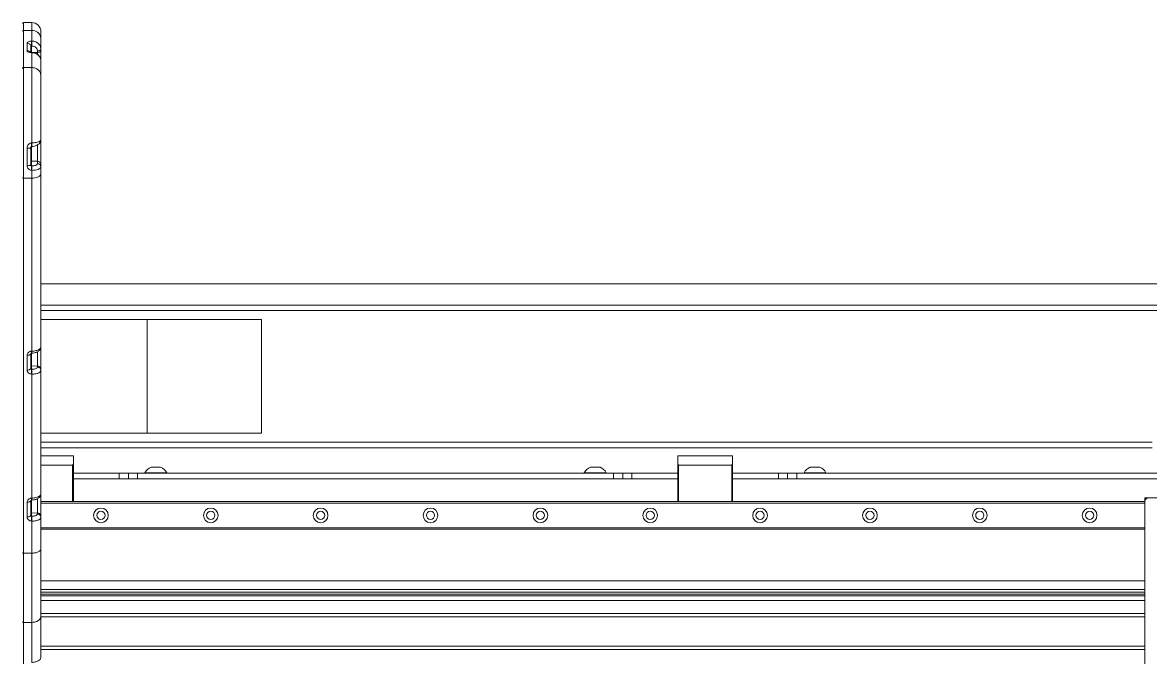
# Model space of a CAD drawing. Header units: millimetres. Extents: x 169 to 14583, y -399 to 10804.
# Drawn here: x 7207 to 7823, y 5587 to 5934 of the extents above; entities that cross this region are included whole.
import ezdxf

# ---------------------------------------------------------------- set-up
doc = ezdxf.new("R2010")
doc.units = ezdxf.units.MM
doc.header["$LTSCALE"] = 35

msp = doc.modelspace()

# ---------------------------------------------------------------- linework, layer by layer
at = {"color": 7, "linetype": 'Continuous', "lineweight": 18}
for p, q in [((7212.279, 5933.921), (7207.779, 5933.921)), ((7207.779, 5933.805), (7207.779, 5933.778)), ((7212.279, 5933.844), (7212.279, 5933.837)), ((7207.779, 5929.628), (7207.779, 5909.33)), ((7212.279, 5929.628), (7207.779, 5929.628)), ((7212.279, 5929.628), (7212.279, 5923.777)), ((7209.779, 5918.565), (7209.779, 5922.648)), ((7211.779, 5917.694), (7211.779, 5920.863)), ((7212.148, 5923.774), (7212.279, 5923.777)), ((7212.383, 5921.091), (7212.252, 5921.088)), ((7212.252, 5921.088), (7212.252, 5917.679)), ((7217.037, 5920.751), (7217.279, 5919.386)), ((7217.279, 5925.165), (7217.279, 5919.386)), ((7212.148, 5917.439), (7212.185, 5917.631)), ((7212.279, 5917.436), (7212.148, 5917.439)), ((7212.279, 5917.436), (7212.279, 5909.33)), ((7212.331, 5917.615), (7212.323, 5917.622)), ((7215.383, 5917.567), (7213.005, 5917.511)), ((7215.383, 5918.485), (7215.383, 5917.567)), ((7215.383, 5917.567), (7215.383, 5916.419)), ((7217.279, 5919.386), (7217.279, 5918.468)), ((7212.279, 5909.33), (7207.779, 5909.33)), ((7217.279, 5912.903), (7217.279, 5904.868)), ((7211.779, 5865.442), (7211.852, 5865.798)), ((7212.148, 5868.117), (7212.279, 5868.125)), ((7212.263, 5866.186), (7212.262, 5866.208)), ((7212.263, 5866.176), (7212.263, 5866.186)), ((7212.393, 5866.193), (7212.393, 5866.215)), ((7212.394, 5866.183), (7212.393, 5866.193)), ((7211.779, 5858.678), (7211.779, 5856.227)), ((7215.383, 5858.086), (7212.252, 5858.233)), ((7212.279, 5853.129), (7212.279, 5848.87)), ((7215.383, 5858.086), (7215.383, 5856.837)), ((7217.279, 5855.054), (7217.176, 5854.64)), ((7217.182, 5854.601), (7217.249, 5855.362)), ((7217.279, 5856.304), (7217.279, 5855.054)), ((7212.279, 5848.87), (7207.779, 5848.87)), ((7207.779, 5848.87), (7207.779, 5643.866)), ((7212.279, 5848.87), (7212.279, 5754.266)), ((7217.279, 5851.126), (7217.279, 5756.662)), ((7217.279, 5791.018), (7867.279, 5791.018)), ((7867.279, 5779.518), (7217.279, 5779.518)), ((7867.279, 5776.518), (7217.279, 5776.518)), ((7275.289, 5771.518), (7217.279, 5771.518)), ((7275.289, 5771.518), (7275.289, 5709.518)), ((7275.289, 5771.518), (7337.789, 5771.518)), ((7337.789, 5709.518), (7337.789, 5771.518)), ((7212.148, 5754.26), (7212.279, 5754.266)), ((7209.779, 5743.954), (7209.779, 5752.032)), ((7211.779, 5744.856), (7211.779, 5752.934)), ((7212.383, 5753.386), (7212.252, 5753.38)), ((7212.367, 5753.206), (7212.376, 5753.192)), ((7212.279, 5741.72), (7212.148, 5741.726)), ((7215.383, 5746.068), (7212.252, 5746.215)), ((7212.252, 5746.215), (7212.252, 5744.411)), ((7212.252, 5744.411), (7212.383, 5744.404)), ((7212.279, 5741.72), (7212.279, 5673.942)), ((7215.383, 5746.068), (7215.383, 5745.617)), ((7217.279, 5743.835), (7217.166, 5743.515)), ((7217.194, 5743.518), (7217.257, 5744.098)), ((7217.279, 5744.286), (7217.279, 5743.835)), ((7217.279, 5743.835), (7217.279, 5676.337)), ((7275.289, 5709.518), (7217.279, 5709.518)), ((7217.279, 5704.518), (7824.279, 5704.518)), ((7275.289, 5709.518), (7337.789, 5709.518)), ((7824.279, 5701.518), (7217.279, 5701.518)), ((7217.279, 5697.018), (7235.079, 5697.018)), ((7234.579, 5692.018), (7217.279, 5692.018)), ((7234.579, 5692.018), (7235.079, 5692.518)), ((7234.579, 5672.018), (7234.579, 5692.018)), ((7235.079, 5697.018), (7235.079, 5692.518)), ((7235.079, 5692.518), (7235.079, 5672.018)), ((7565.079, 5692.518), (7565.079, 5697.018)), ((7565.079, 5697.018), (7595.079, 5697.018)), ((7565.079, 5692.518), (7565.579, 5692.018)), ((7565.079, 5672.018), (7565.079, 5692.518)), ((7594.579, 5692.018), (7565.579, 5692.018)), ((7565.579, 5692.018), (7565.579, 5672.018)), ((7594.579, 5692.018), (7595.079, 5692.518)), ((7594.579, 5672.018), (7594.579, 5692.018)), ((7595.079, 5697.018), (7595.079, 5692.518)), ((7595.079, 5692.518), (7595.079, 5672.018)), ((7260.079, 5687.518), (7235.079, 5687.518)), ((7260.079, 5684.518), (7260.079, 5687.518)), ((7260.079, 5687.518), (7265.079, 5687.518)), ((7265.079, 5684.518), (7265.079, 5687.518)), ((7265.079, 5687.518), (7270.079, 5687.518)), ((7270.079, 5687.518), (7270.079, 5684.518)), ((7530.079, 5687.518), (7270.079, 5687.518)), ((7274.079, 5687.818), (7274.079, 5687.518)), ((7274.079, 5687.818), (7280.079, 5687.818)), ((7277.469, 5690.818), (7280.079, 5690.818)), ((7280.079, 5690.818), (7282.688, 5690.818)), ((7280.079, 5687.818), (7286.079, 5687.818)), ((7286.079, 5687.518), (7286.079, 5687.818)), ((7514.079, 5687.818), (7514.079, 5687.518)), ((7514.079, 5687.818), (7520.079, 5687.818)), ((7517.469, 5690.818), (7520.079, 5690.818)), ((7520.079, 5690.818), (7522.688, 5690.818)), ((7520.079, 5687.818), (7526.079, 5687.818)), ((7526.079, 5687.518), (7526.079, 5687.818)), ((7530.079, 5684.518), (7530.079, 5687.518)), ((7530.079, 5687.518), (7535.079, 5687.518)), ((7535.079, 5687.518), (7535.079, 5684.518)), ((7535.079, 5687.518), (7540.079, 5687.518)), ((7540.079, 5687.518), (7540.079, 5684.518)), ((7565.079, 5687.518), (7540.079, 5687.518)), ((7620.079, 5687.518), (7595.079, 5687.518)), ((7620.079, 5684.518), (7620.079, 5687.518)), ((7620.079, 5687.518), (7625.079, 5687.518)), ((7625.079, 5684.518), (7625.079, 5687.518)), ((7625.079, 5687.518), (7630.079, 5687.518)), ((7630.079, 5687.518), (7630.079, 5684.518)), ((7852.279, 5687.518), (7630.079, 5687.518)), ((7634.079, 5687.818), (7634.079, 5687.518)), ((7634.079, 5687.818), (7640.079, 5687.818)), ((7637.469, 5690.818), (7640.079, 5690.818)), ((7640.079, 5690.818), (7642.688, 5690.818)), ((7640.079, 5687.818), (7646.079, 5687.818)), ((7646.079, 5687.518), (7646.079, 5687.818)), ((7565.079, 5684.518), (7235.079, 5684.518)), ((7530.079, 5684.518), (7270.079, 5684.518)), ((7852.279, 5684.518), (7595.079, 5684.518)), ((7852.279, 5684.518), (7630.079, 5684.518)), ((7212.148, 5673.936), (7212.279, 5673.942)), ((7822.279, 5674.168), (7820.279, 5674.168)), ((7820.279, 5672.168), (7820.279, 5674.168)), ((7880.279, 5674.168), (7822.279, 5674.168)), ((7209.779, 5663.629), (7209.779, 5671.707)), ((7211.779, 5664.532), (7211.779, 5672.61)), ((7212.236, 5672.874), (7212.246, 5672.857)), ((7212.383, 5673.061), (7212.252, 5673.055)), ((7212.367, 5672.881), (7212.376, 5672.868)), ((7820.279, 5672.018), (7217.279, 5672.018)), ((7820.279, 5671.268), (7217.279, 5671.268)), ((7820.279, 5672.168), (7820.279, 5554.168)), ((7212.279, 5661.395), (7212.148, 5661.401)), ((7215.383, 5665.744), (7212.252, 5665.89)), ((7212.252, 5665.89), (7212.252, 5664.086)), ((7212.252, 5664.086), (7212.383, 5664.08)), ((7212.279, 5661.395), (7212.279, 5643.866)), ((7215.383, 5665.744), (7215.383, 5665.293)), ((7217.279, 5663.51), (7217.166, 5663.191)), ((7217.194, 5663.193), (7217.257, 5663.774)), ((7217.279, 5663.961), (7217.279, 5663.51)), ((7217.279, 5663.51), (7217.279, 5646.121)), ((7820.279, 5657.768), (7217.279, 5657.768)), ((7820.279, 5657.018), (7217.279, 5657.018)), ((7212.279, 5643.866), (7207.779, 5643.866)), ((7820.279, 5628.668), (7217.279, 5628.668)), ((7820.279, 5624.018), (7217.279, 5624.018)), ((7820.279, 5622.518), (7217.279, 5622.518)), ((7820.279, 5621.518), (7217.279, 5621.518)), ((7820.279, 5620.518), (7217.279, 5620.518)), ((7820.279, 5618.018), (7217.279, 5618.018)), ((7212.279, 5606.024), (7207.779, 5606.024)), ((7207.779, 5606.024), (7207.779, 5458.696)), ((7212.279, 5606.024), (7212.279, 5584.139)), ((7820.279, 5610.903), (7217.279, 5610.903)), ((7217.279, 5609.225), (7217.279, 5586.932)), ((7820.279, 5609.093), (7217.279, 5609.093)), ((7820.279, 5592.943), (7217.279, 5592.943)), ((7820.279, 5591.133), (7217.279, 5591.133))]:
    msp.add_line(p, q, dxfattribs=at)
at = {"color": 7, "linetype": 'Continuous', "lineweight": 18, "flags": 128}
for points in [[(7212.252, 5866.381), (7212.326, 5866.385), (7212.383, 5866.389)], [(7212.252, 5858.233), (7212.252, 5856.775), (7212.252, 5855.63)], [(7212.279, 5853.129), (7212.205, 5853.132), (7212.148, 5853.135)], [(7212.252, 5855.63), (7212.326, 5855.627), (7212.383, 5855.624)]]:
    msp.add_lwpolyline(points, dxfattribs=at)
at = {"color": 7, "linetype": 'Continuous', "lineweight": 18}
for centre, radius in [((7250.079, 5664.518), 4), ((7310.079, 5664.518), 4), ((7370.079, 5664.518), 4), ((7430.079, 5664.518), 4), ((7490.079, 5664.518), 4), ((7550.079, 5664.518), 4), ((7610.079, 5664.518), 4), ((7670.079, 5664.518), 4), ((7730.079, 5664.518), 4), ((7790.079, 5664.518), 4), ((7250.079, 5664.518), 2.25), ((7310.079, 5664.518), 2.25), ((7370.079, 5664.518), 2.25), ((7430.079, 5664.518), 2.25), ((7490.079, 5664.518), 2.25), ((7550.079, 5664.518), 2.25), ((7610.079, 5664.518), 2.25), ((7670.079, 5664.518), 2.25), ((7730.079, 5664.518), 2.25), ((7790.079, 5664.518), 2.25)]:
    msp.add_circle(centre, radius, dxfattribs=at)
for centre, radius, start, end in [((7207.779, 5933.428), 0.5, 90, 180), ((7212.279, 5928.928), 5, 0, 90), ((7280.079, 5684.453), 6.879, 112.291171, 150.713597), ((7280.079, 5684.453), 6.879, 29.286403, 67.708829), ((7520.079, 5684.453), 6.879, 112.291171, 150.713597), ((7520.079, 5684.453), 6.879, 29.286403, 67.708829), ((7640.079, 5684.453), 6.879, 112.291171, 150.713597), ((7640.079, 5684.453), 6.879, 29.286403, 67.708829), ((7822.279, 5672.168), 2, 90, 180)]:
    msp.add_arc(centre, radius, start, end, dxfattribs=at)
for points, knots in [([(7207.779, 5933.778), (7207.779, 5933.765), (7207.779, 5933.73), (7207.779, 5932.407), (7207.779, 5930.554), (7207.779, 5929.628)], [0, 0, 0, 0, 0.2312265, 0.6156132, 1, 1, 1, 1]), ([(7212.279, 5933.837), (7212.279, 5933.843), (7212.279, 5933.862), (7212.279, 5933.161), (7212.279, 5931.819), (7212.279, 5930.358), (7212.279, 5929.628)], [0, 0, 0, 0, 0.1263413, 0.4175608, 0.7087804, 1, 1, 1, 1]), ([(7207.779, 5929.628), (7207.705, 5929.619), (7207.559, 5929.603), (7207.394, 5929.483), (7207.296, 5929.336), (7207.284, 5929.233), (7207.279, 5929.182)], [0, 0, 0, 0, 0.2796194, 0.559237, 0.7796189, 1, 1, 1, 1]), ([(7217.279, 5925.165), (7217.184, 5925.82), (7216.996, 5927.13), (7215.657, 5928.596), (7214.009, 5929.472), (7212.855, 5929.576), (7212.279, 5929.628)], [0, 0, 0, 0, 0.27961895, 0.55923799, 0.77961901, 1, 1, 1, 1]), ([(7217.279, 5928.82), (7217.279, 5928.81), (7217.279, 5928.787), (7217.279, 5927.601), (7217.279, 5925.978), (7217.279, 5925.165)], [0, 0, 0, 0, 0.261772, 0.6306776, 1, 1, 1, 1]), ([(7209.779, 5922.648), (7209.818, 5922.79), (7209.896, 5923.073), (7210.447, 5923.433), (7211.084, 5923.647), (7211.675, 5923.75), (7211.99, 5923.766), (7212.148, 5923.774)], [0, 0, 0, 0, 0.2498767, 0.4989648, 0.7481994, 0.8734603, 1, 1, 1, 1]), ([(7212.148, 5923.774), (7212.163, 5923.608), (7212.194, 5923.276), (7212.228, 5922.502), (7212.249, 5921.737), (7212.251, 5921.305), (7212.252, 5921.088)], [0, 0, 0, 0, 0.2796188, 0.5592377, 0.7796191, 1, 1, 1, 1]), ([(7212.279, 5923.777), (7212.293, 5923.618), (7212.324, 5923.287), (7212.359, 5922.502), (7212.38, 5921.725), (7212.382, 5921.297), (7212.383, 5921.091)], [0, 0, 0, 0, 0.27026133, 0.56242939, 0.78973642, 1, 1, 1, 1]), ([(7212.279, 5923.777), (7212.684, 5923.757), (7213.473, 5923.719), (7214.558, 5923.357), (7215.464, 5922.837), (7216.405, 5922.022), (7216.79, 5921.248), (7217.037, 5920.751)], [0, 0, 0, 0, 0.19354235, 0.37642381, 0.54863769, 0.71017754, 1, 1, 1, 1]), ([(7212.383, 5921.091), (7212.823, 5921.051), (7213.703, 5920.971), (7214.689, 5920.278), (7215.278, 5919.409), (7215.348, 5918.793), (7215.383, 5918.485)], [0, 0, 0, 0, 0.2796847, 0.5593155, 0.7796621, 1, 1, 1, 1]), ([(7212.148, 5917.439), (7211.836, 5917.464), (7211.212, 5917.514), (7210.444, 5917.782), (7210.005, 5918.08), (7209.808, 5918.351), (7209.788, 5918.494), (7209.779, 5918.565)], [0, 0, 0, 0, 0.2498767, 0.4989648, 0.7481994, 0.8734603, 1, 1, 1, 1]), ([(7211.336, 5917.852), (7211.291, 5917.918), (7211.11, 5918.182), (7210.554, 5918.479), (7210.037, 5918.537), (7209.779, 5918.565)], [0, 0, 0, 0, 0.1412845, 0.5706423, 1, 1, 1, 1]), ([(7212.195, 5917.654), (7212.098, 5917.658), (7211.885, 5917.669), (7211.604, 5917.718), (7211.405, 5917.774), (7211.311, 5917.817), (7211.317, 5917.813), (7211.319, 5917.812)], [0, 0, 0, 0, 0.2139824, 0.4712584, 0.6949029, 0.89457, 1, 1, 1, 1]), ([(7212.185, 5917.631), (7212.186, 5917.638), (7212.19, 5917.663), (7212.193, 5917.642), (7212.195, 5917.627)], [0, 0, 0, 0, 0.2700013, 1, 1, 1, 1]), ([(7212.323, 5917.622), (7212.32, 5917.629), (7212.306, 5917.654), (7212.29, 5917.529), (7212.279, 5917.436)], [0, 0, 0, 0, 0.26440626, 1, 1, 1, 1]), ([(7217.279, 5912.903), (7217.231, 5913.368), (7217.129, 5914.377), (7216.386, 5915.564), (7215.468, 5916.411), (7214.557, 5916.954), (7213.474, 5917.345), (7212.684, 5917.405), (7212.279, 5917.436)], [0, 0, 0, 0, 0.19841, 0.4307232, 0.5602112, 0.6982568, 0.8448549, 1, 1, 1, 1]), ([(7216.936, 5914.445), (7216.914, 5914.559), (7216.778, 5915.258), (7215.824, 5916.33), (7214.233, 5917.407), (7212.958, 5917.569), (7212.324, 5917.65)], [0, 0, 0, 0, 0.0616478, 0.3771949, 0.6901259, 1, 1, 1, 1]), ([(7217.279, 5919.386), (7217.243, 5919.258), (7217.173, 5919.002), (7216.671, 5918.711), (7216.048, 5918.53), (7215.605, 5918.5), (7215.383, 5918.485)], [0, 0, 0, 0, 0.2796438, 0.5592878, 0.7796441, 1, 1, 1, 1]), ([(7217.279, 5918.468), (7217.279, 5917.574), (7217.279, 5915.787), (7217.279, 5913.918), (7217.279, 5912.983)], [0, 0, 0, 0, 0.5000432, 1, 1, 1, 1]), ([(7207.779, 5909.33), (7207.779, 5908.255), (7207.779, 5906.105), (7207.779, 5901.856), (7207.779, 5896.968), (7207.779, 5891.467), (7207.779, 5885.491), (7207.779, 5878.79), (7207.779, 5871.445), (7207.779, 5863.655), (7207.779, 5855.985), (7207.779, 5851.242), (7207.779, 5848.87)], [0, 0, 0, 0, 0.0933476, 0.1866953, 0.2800429, 0.3733906, 0.4667382, 0.5600859, 0.6700644, 0.7800429, 0.8900215, 1, 1, 1, 1]), ([(7217.279, 5904.868), (7217.279, 5903.868), (7217.279, 5901.872), (7217.279, 5897.897), (7217.279, 5893.313), (7217.279, 5888.066), (7217.279, 5882.277), (7217.279, 5876.068), (7217.279, 5871.809), (7217.279, 5869.674)], [0, 0, 0, 0, 0.1402671, 0.2799211, 0.4197419, 0.5602616, 0.7067899, 0.8530611, 1, 1, 1, 1]), ([(7209.779, 5865.269), (7209.818, 5865.647), (7209.894, 5866.387), (7210.464, 5867.311), (7211.117, 5867.839), (7211.696, 5868.065), (7211.996, 5868.099), (7212.148, 5868.117)], [0, 0, 0, 0, 0.2786936, 0.5459093, 0.7773637, 0.8876048, 1, 1, 1, 1]), ([(7209.779, 5865.269), (7210.082, 5865.272), (7210.697, 5865.279), (7211.363, 5865.329), (7211.722, 5865.387), (7211.76, 5865.424), (7211.779, 5865.442)], [0, 0, 0, 0, 0.2894444, 0.5859355, 0.8050074, 1, 1, 1, 1]), ([(7209.779, 5855.625), (7209.779, 5857.397), (7209.779, 5860.563), (7209.779, 5863.831), (7209.779, 5865.269)], [0, 0, 0, 0, 0.5599409, 1, 1, 1, 1]), ([(7211.731, 5865.404), (7211.751, 5865.515), (7211.789, 5865.725), (7211.919, 5865.943), (7212.039, 5866.066), (7212.111, 5866.118), (7212.165, 5866.144), (7212.201, 5866.157), (7212.235, 5866.165), (7212.254, 5866.166), (7212.264, 5866.167)], [0, 0, 0, 0, 0.3358733, 0.636818, 0.7599132, 0.8576357, 0.8970431, 0.9317427, 0.9647374, 1, 1, 1, 1]), ([(7211.779, 5856.227), (7211.779, 5857.921), (7211.779, 5860.946), (7211.779, 5864.068), (7211.779, 5865.442)], [0, 0, 0, 0, 0.5599412, 1, 1, 1, 1]), ([(7212.148, 5868.117), (7212.161, 5867.89), (7212.189, 5867.407), (7212.228, 5866.746), (7212.253, 5866.333), (7212.263, 5866.164), (7212.263, 5866.176), (7212.263, 5866.176)], [0, 0, 0, 0, 0.2349346, 0.5006016, 0.7810466, 0.9979722, 1, 1, 1, 1]), ([(7212.252, 5866.206), (7212.252, 5865.819), (7212.252, 5864.943), (7212.252, 5863.093), (7212.252, 5861.119), (7212.252, 5859.324), (7212.252, 5858.596), (7212.252, 5858.233)], [0, 0, 0, 0, 0.1652383, 0.3739287, 0.5826191, 0.7913097, 1, 1, 1, 1]), ([(7212.279, 5868.125), (7212.716, 5868.152), (7213.605, 5868.206), (7214.831, 5868.423), (7215.926, 5868.727), (7216.418, 5868.981), (7216.675, 5869.113)], [0, 0, 0, 0, 0.2403395, 0.488092, 0.7333085, 1, 1, 1, 1]), ([(7212.279, 5868.125), (7212.292, 5867.898), (7212.32, 5867.415), (7212.359, 5866.753), (7212.384, 5866.341), (7212.394, 5866.171), (7212.394, 5866.183), (7212.394, 5866.183)], [0, 0, 0, 0, 0.23491264, 0.50056516, 0.78100392, 0.99792844, 1, 1, 1, 1]), ([(7212.395, 5866.175), (7212.843, 5866.223), (7213.704, 5866.315), (7214.828, 5866.695), (7215.71, 5867.151), (7216.139, 5867.532), (7216.342, 5867.712)], [0, 0, 0, 0, 0.28471601, 0.54698223, 0.78560298, 1, 1, 1, 1]), ([(7215.383, 5867.02), (7215.383, 5866.757), (7215.383, 5866.138), (7215.383, 5864.578), (7215.383, 5862.69), (7215.383, 5860.8), (7215.383, 5859.124), (7215.383, 5858.432), (7215.383, 5858.086)], [0, 0, 0, 0, 0.1287322, 0.3029858, 0.4772393, 0.6514929, 0.8257464, 1, 1, 1, 1]), ([(7216.675, 5869.113), (7216.699, 5868.931), (7216.75, 5868.55), (7216.622, 5868.044), (7216.405, 5867.811), (7216.309, 5867.708)], [0, 0, 0, 0, 0.3361322, 0.7042279, 1, 1, 1, 1]), ([(7216.316, 5867.685), (7216.575, 5867.972), (7217.081, 5868.529), (7217.21, 5869.203), (7217.273, 5869.531)], [0, 0, 0, 0, 0.5133769, 1, 1, 1, 1]), ([(7216.675, 5869.113), (7216.859, 5869.234), (7217.204, 5869.462), (7217.255, 5869.607), (7217.279, 5869.674)], [0, 0, 0, 0, 0.5349389, 1, 1, 1, 1]), ([(7217.279, 5869.801), (7217.279, 5869.83), (7217.279, 5869.953), (7217.279, 5869.197), (7217.279, 5867.609), (7217.279, 5865.308), (7217.279, 5862.676), (7217.279, 5860.063), (7217.279, 5857.74), (7217.279, 5856.783), (7217.279, 5856.304)], [0, 0, 0, 0, 0.0420242, 0.1788684, 0.3157186, 0.4525765, 0.5894336, 0.7262837, 0.8630792, 1, 1, 1, 1]), ([(7212.252, 5858.233), (7212.182, 5858.244), (7212.041, 5858.266), (7211.887, 5858.386), (7211.795, 5858.529), (7211.784, 5858.628), (7211.779, 5858.678)], [0, 0, 0, 0, 0.2796419, 0.5592874, 0.7796438, 1, 1, 1, 1]), ([(7211.779, 5856.227), (7211.743, 5856.141), (7211.67, 5855.964), (7211.129, 5855.762), (7210.456, 5855.644), (7209.999, 5855.631), (7209.779, 5855.625)], [0, 0, 0, 0, 0.2702617, 0.5624299, 0.7897368, 1, 1, 1, 1]), ([(7212.148, 5853.135), (7211.84, 5853.184), (7211.218, 5853.284), (7210.439, 5853.849), (7209.89, 5854.654), (7209.816, 5855.298), (7209.779, 5855.625)], [0, 0, 0, 0, 0.2378288, 0.4811771, 0.7360747, 1, 1, 1, 1]), ([(7212.252, 5855.63), (7212.18, 5855.645), (7212.033, 5855.676), (7211.879, 5855.838), (7211.793, 5856.029), (7211.783, 5856.159), (7211.779, 5856.227)], [0, 0, 0, 0, 0.2577276, 0.52783925, 0.75625211, 1, 1, 1, 1]), ([(7212.148, 5853.135), (7212.162, 5853.399), (7212.191, 5853.94), (7212.225, 5854.712), (7212.246, 5855.298), (7212.25, 5855.523), (7212.252, 5855.63)], [0, 0, 0, 0, 0.2755859, 0.5671658, 0.7918357, 1, 1, 1, 1]), ([(7212.383, 5855.624), (7212.38, 5855.478), (7212.374, 5855.174), (7212.346, 5854.464), (7212.312, 5853.745), (7212.29, 5853.33), (7212.279, 5853.129)], [0, 0, 0, 0, 0.2695438, 0.5596035, 0.786797, 1, 1, 1, 1]), ([(7217.176, 5854.64), (7217.088, 5854.509), (7216.829, 5854.12), (7215.851, 5853.58), (7214.196, 5853.16), (7212.913, 5853.139), (7212.279, 5853.129)], [0, 0, 0, 0, 0.148014, 0.4379514, 0.7218844, 1, 1, 1, 1]), ([(7215.383, 5856.837), (7215.327, 5856.64), (7215.215, 5856.248), (7214.412, 5855.839), (7213.422, 5855.62), (7212.729, 5855.623), (7212.383, 5855.624)], [0, 0, 0, 0, 0.2798981, 0.5594597, 0.7796985, 1, 1, 1, 1]), ([(7217.279, 5856.304), (7217.243, 5856.557), (7217.173, 5857.063), (7216.671, 5857.639), (7216.048, 5857.997), (7215.605, 5858.056), (7215.383, 5858.086)], [0, 0, 0, 0, 0.27964384, 0.55928783, 0.77964414, 1, 1, 1, 1]), ([(7215.383, 5856.837), (7215.665, 5856.792), (7216.228, 5856.703), (7216.846, 5856.225), (7217.213, 5855.651), (7217.257, 5855.253), (7217.279, 5855.054)], [0, 0, 0, 0, 0.2796438, 0.5592878, 0.7796441, 1, 1, 1, 1]), ([(7217.279, 5855.054), (7217.279, 5854.308), (7217.279, 5852.977), (7217.279, 5851.691), (7217.279, 5851.126)], [0, 0, 0, 0, 0.5599574, 1, 1, 1, 1]), ([(7207.779, 5848.87), (7207.705, 5848.875), (7207.559, 5848.883), (7207.394, 5848.944), (7207.296, 5849.018), (7207.284, 5849.07), (7207.279, 5849.096)], [0, 0, 0, 0, 0.2796193, 0.559237, 0.7796188, 1, 1, 1, 1]), ([(7217.279, 5851.126), (7217.184, 5850.795), (7216.996, 5850.133), (7215.657, 5849.392), (7214.009, 5848.949), (7212.855, 5848.897), (7212.279, 5848.87)], [0, 0, 0, 0, 0.27961895, 0.55923799, 0.77961901, 1, 1, 1, 1]), ([(7209.779, 5752.032), (7209.818, 5752.313), (7209.896, 5752.874), (7210.447, 5753.586), (7211.084, 5754.008), (7211.675, 5754.212), (7211.99, 5754.244), (7212.148, 5754.26)], [0, 0, 0, 0, 0.24987671, 0.49896483, 0.74819938, 0.87346034, 1, 1, 1, 1]), ([(7212.148, 5754.26), (7212.163, 5754.02), (7212.193, 5753.538), (7212.224, 5753.202), (7212.234, 5753.199), (7212.236, 5753.199)], [0, 0, 0, 0, 0.4251097, 0.8502197, 1, 1, 1, 1]), ([(7212.279, 5754.266), (7212.684, 5754.29), (7213.474, 5754.337), (7214.557, 5754.556), (7215.468, 5754.848), (7216.386, 5755.295), (7217.129, 5755.912), (7217.231, 5756.426), (7217.279, 5756.662)], [0, 0, 0, 0, 0.1551399, 0.3017342, 0.4397775, 0.5692648, 0.801581, 1, 1, 1, 1]), ([(7212.279, 5754.266), (7212.293, 5754.034), (7212.324, 5753.549), (7212.355, 5753.205), (7212.365, 5753.206), (7212.367, 5753.206)], [0, 0, 0, 0, 0.41094558, 0.8552014, 1, 1, 1, 1]), ([(7212.373, 5753.171), (7212.867, 5753.218), (7213.913, 5753.319), (7215.177, 5753.79), (7216.086, 5754.368), (7216.683, 5754.942), (7217.125, 5755.631), (7217.212, 5756.138), (7217.257, 5756.398)], [0, 0, 0, 0, 0.2068541, 0.4387187, 0.5669581, 0.7036136, 0.8483291, 1, 1, 1, 1]), ([(7215.383, 5753.948), (7215.383, 5753.658), (7215.383, 5752.858), (7215.383, 5751.083), (7215.383, 5749.05), (7215.383, 5747.195), (7215.383, 5746.444), (7215.383, 5746.068)], [0, 0, 0, 0, 0.1246561, 0.3434921, 0.562328, 0.781164, 1, 1, 1, 1]), ([(7217.279, 5756.447), (7217.279, 5756.352), (7217.279, 5755.822), (7217.279, 5753.977), (7217.279, 5751.264), (7217.279, 5748.407), (7217.279, 5745.849), (7217.279, 5744.807), (7217.279, 5744.286)], [0, 0, 0, 0, 0.0415528, 0.2332442, 0.424934, 0.6166152, 0.8082269, 1, 1, 1, 1]), ([(7211.779, 5752.934), (7211.779, 5752.934), (7211.779, 5752.933), (7211.779, 5752.959), (7211.877, 5753.055), (7212.005, 5753.121), (7212.131, 5753.156), (7212.211, 5753.162), (7212.241, 5753.165)], [0, 0, 0, 0, 0.0689927, 0.4571908, 0.6625591, 0.8060515, 0.9276977, 1, 1, 1, 1]), ([(7212.252, 5753.193), (7212.252, 5753.119), (7212.252, 5752.537), (7212.252, 5751.058), (7212.252, 5749.106), (7212.252, 5747.305), (7212.252, 5746.578), (7212.252, 5746.215)], [0, 0, 0, 0, 0.0355529, 0.2766646, 0.5177765, 0.7588883, 1, 1, 1, 1]), ([(7209.779, 5743.954), (7210.072, 5743.971), (7210.659, 5744.005), (7211.316, 5744.247), (7211.709, 5744.544), (7211.755, 5744.752), (7211.779, 5744.856)], [0, 0, 0, 0, 0.2796188, 0.5592377, 0.7796191, 1, 1, 1, 1]), ([(7212.148, 5741.726), (7211.836, 5741.775), (7211.212, 5741.874), (7210.444, 5742.403), (7210.005, 5742.993), (7209.808, 5743.53), (7209.788, 5743.812), (7209.779, 5743.954)], [0, 0, 0, 0, 0.2498767, 0.4989648, 0.7481994, 0.8734603, 1, 1, 1, 1]), ([(7212.252, 5746.215), (7212.182, 5746.226), (7212.041, 5746.248), (7211.887, 5746.368), (7211.795, 5746.511), (7211.784, 5746.611), (7211.779, 5746.66)], [0, 0, 0, 0, 0.2796419, 0.5592874, 0.7796438, 1, 1, 1, 1]), ([(7212.383, 5744.404), (7212.381, 5744.245), (7212.378, 5743.914), (7212.349, 5743.129), (7212.314, 5742.353), (7212.29, 5741.925), (7212.279, 5741.72)], [0, 0, 0, 0, 0.27026133, 0.56242939, 0.78973642, 1, 1, 1, 1]), ([(7217.166, 5743.515), (7217.135, 5743.392), (7217.038, 5742.999), (7216.38, 5742.527), (7215.47, 5742.13), (7214.557, 5741.887), (7213.474, 5741.725), (7212.684, 5741.721), (7212.279, 5741.72)], [0, 0, 0, 0, 0.1165152, 0.3725628, 0.51528, 0.6674291, 0.8290044, 1, 1, 1, 1]), ([(7215.383, 5745.617), (7215.327, 5745.421), (7215.213, 5745.029), (7214.41, 5744.622), (7213.421, 5744.403), (7212.729, 5744.404), (7212.383, 5744.404)], [0, 0, 0, 0, 0.2795474, 0.559142, 0.7795499, 1, 1, 1, 1]), ([(7217.279, 5744.286), (7217.243, 5744.539), (7217.173, 5745.045), (7216.671, 5745.621), (7216.048, 5745.979), (7215.605, 5746.039), (7215.383, 5746.068)], [0, 0, 0, 0, 0.2796438, 0.5592878, 0.7796441, 1, 1, 1, 1]), ([(7215.383, 5745.617), (7215.665, 5745.573), (7216.228, 5745.483), (7216.846, 5745.006), (7217.213, 5744.432), (7217.257, 5744.034), (7217.279, 5743.835)], [0, 0, 0, 0, 0.2796438, 0.5592878, 0.7796441, 1, 1, 1, 1]), ([(7209.779, 5671.707), (7209.818, 5671.988), (7209.896, 5672.549), (7210.447, 5673.261), (7211.084, 5673.683), (7211.675, 5673.887), (7211.99, 5673.919), (7212.148, 5673.936)], [0, 0, 0, 0, 0.2498767, 0.4989648, 0.7481994, 0.8734603, 1, 1, 1, 1]), ([(7212.148, 5673.936), (7212.163, 5673.695), (7212.193, 5673.214), (7212.224, 5672.878), (7212.234, 5672.875), (7212.236, 5672.874)], [0, 0, 0, 0, 0.4251097, 0.8502197, 1, 1, 1, 1]), ([(7212.279, 5673.942), (7212.684, 5673.966), (7213.474, 5674.013), (7214.557, 5674.231), (7215.468, 5674.524), (7216.386, 5674.97), (7217.129, 5675.588), (7217.231, 5676.101), (7217.279, 5676.337)], [0, 0, 0, 0, 0.1551399, 0.3017342, 0.4397775, 0.5692648, 0.801581, 1, 1, 1, 1]), ([(7212.279, 5673.942), (7212.293, 5673.709), (7212.324, 5673.224), (7212.355, 5672.88), (7212.365, 5672.881), (7212.367, 5672.881)], [0, 0, 0, 0, 0.4109456, 0.8552014, 1, 1, 1, 1]), ([(7212.373, 5672.846), (7212.867, 5672.894), (7213.913, 5672.994), (7215.177, 5673.466), (7216.086, 5674.043), (7216.683, 5674.618), (7217.125, 5675.306), (7217.212, 5675.814), (7217.257, 5676.074)], [0, 0, 0, 0, 0.2068541, 0.4387187, 0.5669581, 0.7036136, 0.8483291, 1, 1, 1, 1]), ([(7215.383, 5673.623), (7215.383, 5673.333), (7215.383, 5672.534), (7215.383, 5670.758), (7215.383, 5668.725), (7215.383, 5666.871), (7215.383, 5666.119), (7215.383, 5665.744)], [0, 0, 0, 0, 0.1246561, 0.3434921, 0.562328, 0.781164, 1, 1, 1, 1]), ([(7217.279, 5676.122), (7217.279, 5676.028), (7217.279, 5675.497), (7217.279, 5673.652), (7217.279, 5670.939), (7217.279, 5668.082), (7217.279, 5665.524), (7217.279, 5664.482), (7217.279, 5663.961)], [0, 0, 0, 0, 0.0415528, 0.2332442, 0.424934, 0.6166152, 0.8082269, 1, 1, 1, 1]), ([(7211.779, 5672.61), (7211.779, 5672.609), (7211.779, 5672.608), (7211.779, 5672.635), (7211.877, 5672.73), (7212.005, 5672.796), (7212.131, 5672.831), (7212.211, 5672.837), (7212.241, 5672.84)], [0, 0, 0, 0, 0.0689927, 0.4571908, 0.6625591, 0.8060515, 0.9276977, 1, 1, 1, 1]), ([(7212.252, 5672.87), (7212.252, 5672.795), (7212.252, 5672.213), (7212.252, 5670.734), (7212.252, 5668.781), (7212.252, 5666.981), (7212.252, 5666.254), (7212.252, 5665.89)], [0, 0, 0, 0, 0.0357547, 0.2768159, 0.5178773, 0.7589388, 1, 1, 1, 1]), ([(7212.148, 5661.401), (7211.836, 5661.451), (7211.212, 5661.55), (7210.444, 5662.079), (7210.005, 5662.668), (7209.808, 5663.206), (7209.788, 5663.488), (7209.779, 5663.629)], [0, 0, 0, 0, 0.2498767, 0.4989648, 0.7481994, 0.8734603, 1, 1, 1, 1]), ([(7212.252, 5665.89), (7212.182, 5665.901), (7212.041, 5665.924), (7211.887, 5666.043), (7211.795, 5666.187), (7211.784, 5666.286), (7211.779, 5666.336)], [0, 0, 0, 0, 0.2796419, 0.5592874, 0.7796438, 1, 1, 1, 1]), ([(7212.383, 5664.08), (7212.381, 5663.921), (7212.378, 5663.589), (7212.349, 5662.804), (7212.314, 5662.029), (7212.29, 5661.601), (7212.279, 5661.395)], [0, 0, 0, 0, 0.2702613, 0.5624294, 0.7897364, 1, 1, 1, 1]), ([(7217.166, 5663.191), (7217.135, 5663.068), (7217.038, 5662.674), (7216.38, 5662.203), (7215.47, 5661.806), (7214.557, 5661.562), (7213.474, 5661.4), (7212.684, 5661.397), (7212.279, 5661.395)], [0, 0, 0, 0, 0.1165152, 0.3725628, 0.51528, 0.6674291, 0.8290044, 1, 1, 1, 1]), ([(7215.383, 5665.293), (7215.327, 5665.097), (7215.213, 5664.705), (7214.41, 5664.298), (7213.421, 5664.078), (7212.729, 5664.079), (7212.383, 5664.08)], [0, 0, 0, 0, 0.2795474, 0.559142, 0.7795499, 1, 1, 1, 1]), ([(7217.279, 5663.961), (7217.243, 5664.214), (7217.173, 5664.721), (7216.671, 5665.297), (7216.048, 5665.654), (7215.605, 5665.714), (7215.383, 5665.744)], [0, 0, 0, 0, 0.27964384, 0.55928783, 0.77964414, 1, 1, 1, 1]), ([(7215.383, 5665.293), (7215.665, 5665.248), (7216.228, 5665.159), (7216.846, 5664.681), (7217.213, 5664.107), (7217.257, 5663.709), (7217.279, 5663.51)], [0, 0, 0, 0, 0.2796438, 0.5592878, 0.7796441, 1, 1, 1, 1]), ([(7207.779, 5643.866), (7207.779, 5640.12), (7207.779, 5632.629), (7207.779, 5622.674), (7207.779, 5613.784), (7207.779, 5608.611), (7207.779, 5606.024)], [0, 0, 0, 0, 0.2799921, 0.5599841, 0.7799921, 1, 1, 1, 1]), ([(7217.279, 5646.121), (7217.279, 5642.468), (7217.279, 5635.165), (7217.279, 5625.46), (7217.279, 5616.793), (7217.279, 5611.749), (7217.279, 5609.225)], [0, 0, 0, 0, 0.2800782, 0.559942, 0.779882, 1, 1, 1, 1]), ([(7207.779, 5606.024), (7207.705, 5606.03), (7207.559, 5606.042), (7207.394, 5606.128), (7207.296, 5606.233), (7207.284, 5606.307), (7207.279, 5606.344)], [0, 0, 0, 0, 0.2796198, 0.5592373, 0.779619, 1, 1, 1, 1]), ([(7217.279, 5609.225), (7217.184, 5608.756), (7216.996, 5607.816), (7215.657, 5606.764), (7214.009, 5606.136), (7212.855, 5606.061), (7212.279, 5606.024)], [0, 0, 0, 0, 0.279619, 0.559238, 0.779619, 1, 1, 1, 1]), ([(7212.279, 5584.139), (7212.924, 5584.193), (7214.228, 5584.304), (7215.848, 5584.941), (7216.77, 5585.668), (7217.208, 5586.346), (7217.254, 5586.731), (7217.279, 5586.932)], [0, 0, 0, 0, 0.2452048, 0.4959485, 0.7236508, 0.8558499, 1, 1, 1, 1])]:
    msp.add_open_spline(points, degree=3, knots=knots, dxfattribs=at)
for points in [[(7209.779, 5922.648), (7210.041, 5922.621), (7210.565, 5922.567), (7211.226, 5922.155), (7211.688, 5921.565), (7211.749, 5921.097), (7211.779, 5920.863)], [(7211.779, 5920.863), (7211.786, 5920.892), (7211.8, 5920.949), (7211.908, 5921.022), (7212.064, 5921.074), (7212.19, 5921.084), (7212.252, 5921.088)], [(7217.279, 5918.468), (7217.251, 5918.353), (7217.194, 5918.125), (7216.761, 5917.833), (7216.138, 5917.623), (7215.635, 5917.585), (7215.383, 5917.567)], [(7207.779, 5909.33), (7207.713, 5909.324), (7207.582, 5909.31), (7207.417, 5909.207), (7207.301, 5909.059), (7207.286, 5908.943), (7207.279, 5908.884)], [(7212.279, 5909.33), (7212.279, 5908.301), (7212.279, 5906.243), (7212.279, 5902.21), (7212.279, 5897.58), (7212.279, 5892.373), (7212.279, 5886.712), (7212.279, 5880.702), (7212.279, 5874.463), (7212.279, 5870.238), (7212.279, 5868.125)], [(7217.279, 5904.868), (7217.203, 5905.453), (7217.053, 5906.622), (7215.897, 5908.097), (7214.244, 5909.129), (7212.934, 5909.263), (7212.279, 5909.33)], [(7209.779, 5752.032), (7210.041, 5752.046), (7210.565, 5752.073), (7211.226, 5752.281), (7211.688, 5752.58), (7211.749, 5752.816), (7211.779, 5752.934)], [(7212.252, 5744.411), (7212.19, 5744.42), (7212.064, 5744.438), (7211.908, 5744.542), (7211.8, 5744.687), (7211.786, 5744.8), (7211.779, 5744.856)], [(7212.148, 5741.726), (7212.162, 5741.973), (7212.189, 5742.467), (7212.224, 5743.265), (7212.248, 5743.976), (7212.251, 5744.266), (7212.252, 5744.411)], [(7209.779, 5671.707), (7210.041, 5671.721), (7210.565, 5671.748), (7211.226, 5671.957), (7211.688, 5672.255), (7211.749, 5672.491), (7211.779, 5672.61)], [(7211.779, 5664.532), (7211.749, 5664.413), (7211.688, 5664.177), (7211.226, 5663.879), (7210.565, 5663.67), (7210.041, 5663.643), (7209.779, 5663.629)], [(7212.252, 5664.086), (7212.19, 5664.095), (7212.064, 5664.114), (7211.908, 5664.218), (7211.8, 5664.362), (7211.786, 5664.475), (7211.779, 5664.532)], [(7212.148, 5661.401), (7212.162, 5661.648), (7212.189, 5662.143), (7212.224, 5662.94), (7212.248, 5663.651), (7212.251, 5663.941), (7212.252, 5664.086)], [(7207.779, 5643.866), (7207.713, 5643.869), (7207.582, 5643.876), (7207.417, 5643.928), (7207.301, 5644.002), (7207.286, 5644.062), (7207.279, 5644.091)], [(7217.279, 5646.121), (7217.203, 5645.825), (7217.053, 5645.234), (7215.897, 5644.489), (7214.244, 5643.967), (7212.934, 5643.899), (7212.279, 5643.866)], [(7212.279, 5643.866), (7212.279, 5639.418), (7212.279, 5630.523), (7212.279, 5617.861), (7212.279, 5609.97), (7212.279, 5606.024)]]:
    msp.add_open_spline(points, degree=3, dxfattribs=at)

doc.saveas('drawing.dxf')
